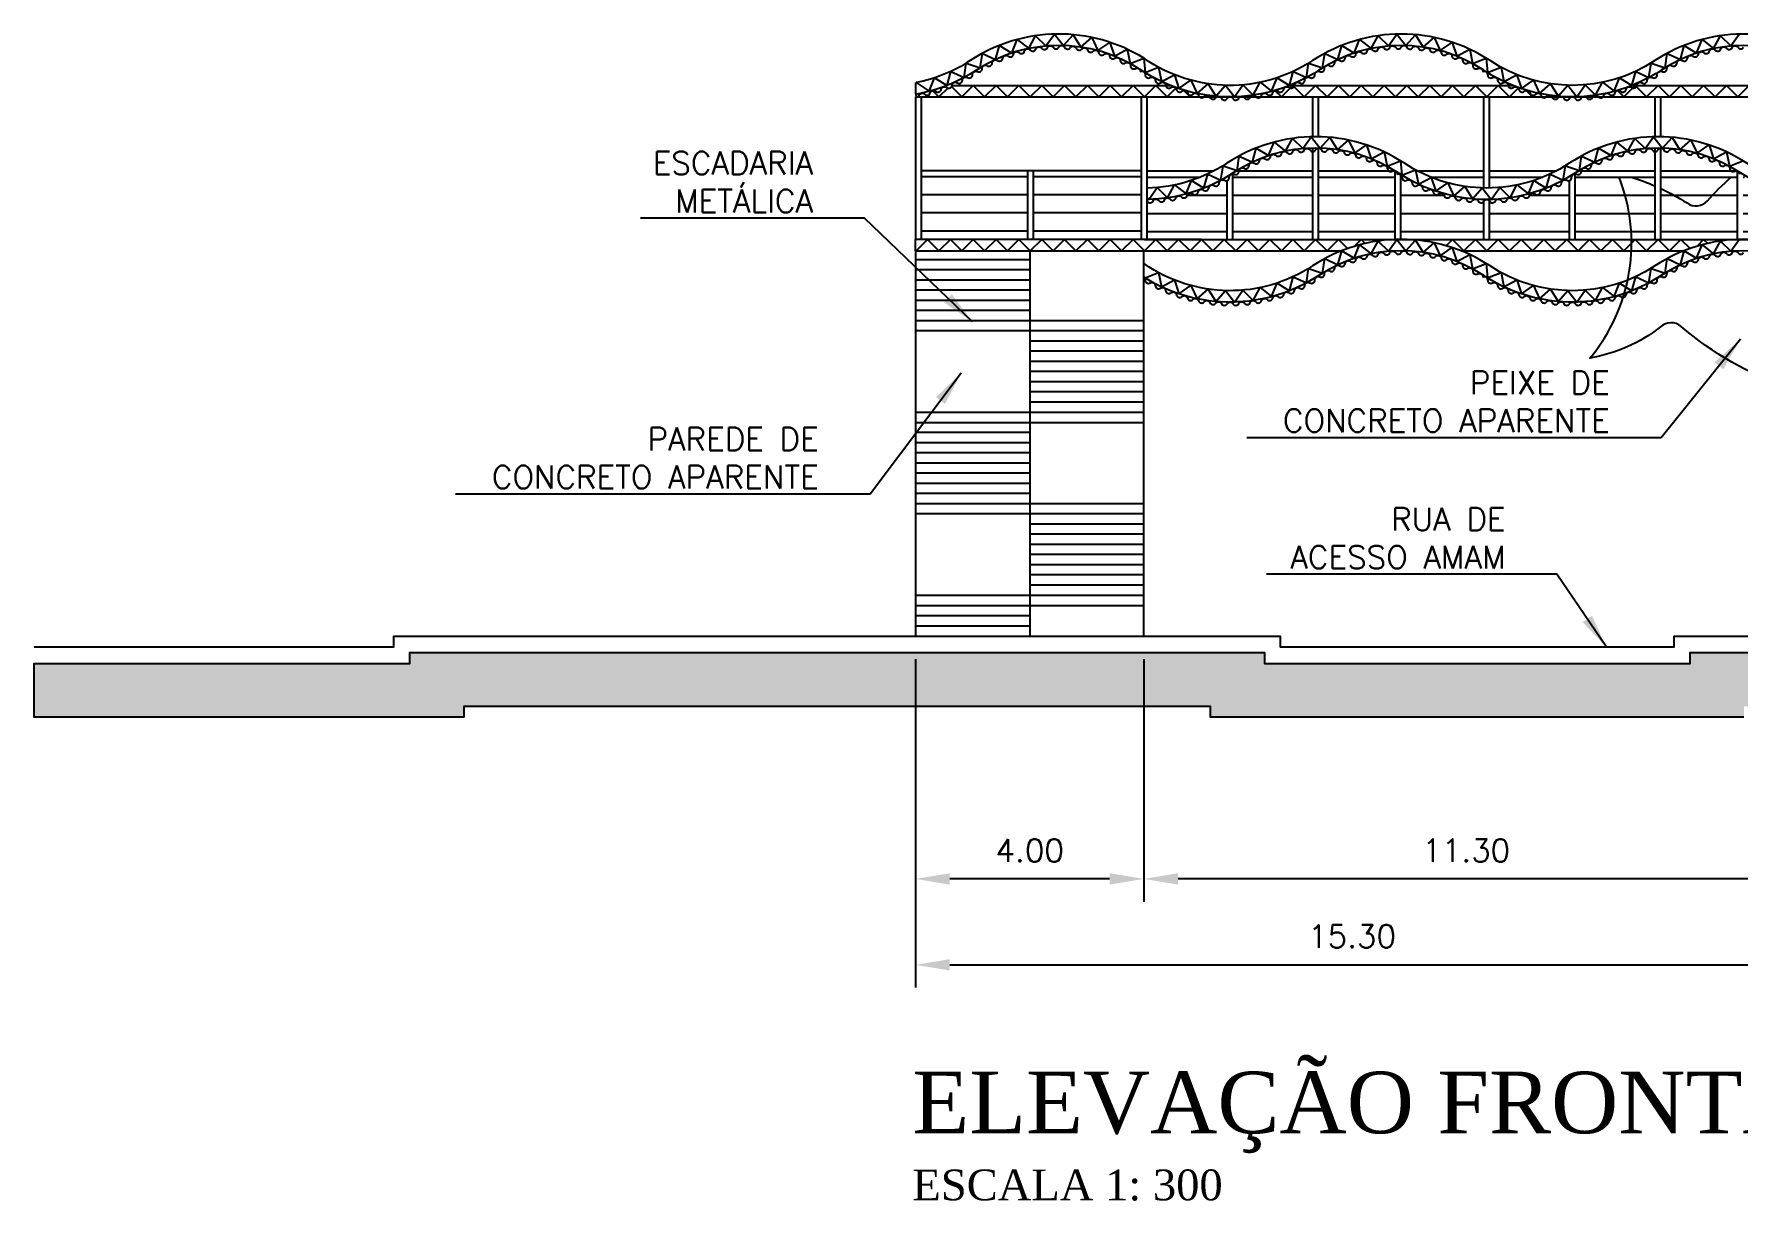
# Model space of a CAD drawing. Header units: millimetres. Extents: x 462 to 740, y -508 to -73.
# Drawn here: x 615.81 to 645.67, y -507.55 to -487.09 of the extents above; entities that cross this region are included whole.
import ezdxf

# ---------------------------------------------------------------- set-up
doc = ezdxf.new("R2010")
doc.units = ezdxf.units.MM
doc.header["$LTSCALE"] = 0.1
doc.header["$PDMODE"] = 3
doc.header["$PDSIZE"] = 0.005
for name, color, linetype in [('azul-claro', 130, 'Continuous'), ('COTAS', 6, 'Continuous'), ('nivel', 1, 'Continuous'), ('ondas-claras', 130, 'Continuous'), ('ondas-escuras', 160, 'Continuous'), ('Parede alta', 5, 'Continuous'), ('Texto', 2, 'Continuous')]:
    doc.layers.add(name, color=color, linetype=linetype)
doc.styles.add('RO-00', font='romans.shx')
doc.dimstyles.new('COTAS-300', dxfattribs={"dimscale": 0, "dimtxt": 0.4, "dimasz": 0.6, "dimexe": 0.4, "dimexo": 0.4, "dimgap": 0.3, "dimtad": 1, "dimzin": 1, "dimdsep": 46, "dimtxsty": 'RO-00', "dimcen": 2.5, "dimclrd": 6, "dimclre": 6, "dimclrt": 2, "dimadec": 0, "dimazin": 0, "dimtfac": 1, "dimtmove": 2, "dimatfit": 2, "dimfxl": 1, "dimtolj": 1, "dimtzin": 0, "dimarcsym": 0})

# ---------------------------------------------------------------- blocks, each defined once
blk = doc.blocks.new('*D64')
at = {"layer": 'COTAS', "color": 6, "lineweight": -2}
for p, q in [((635.26, -498.052), (635.26, -502.303)), ((646.558, -498.052), (646.558, -502.303)), ((645.958, -501.903), (635.86, -501.903))]:
    blk.add_line(p, q, dxfattribs=at)
at = {"layer": 'COTAS', "color": 6}
for points in [[(635.86, -501.803), (635.86, -502.003), (635.26, -501.903)], [(645.958, -501.803), (645.958, -502.003), (646.558, -501.903)]]:
    blk.add_solid(points, dxfattribs=at)
at = {"layer": 'Defpoints', "color": 0}
for p in [(635.26, -497.652), (646.558, -497.652), (635.26, -501.903)]:
    blk.add_point(p, dxfattribs=at)
at = {"layer": 'COTAS', "color": 2, "insert": (640.909, -501.403), "char_height": 0.4, "attachment_point": 5, "style": 'RO-00'}
blk.add_mtext('\\A1;11.30', dxfattribs=at)
blk = doc.blocks.new('*D65')
at = {"layer": 'COTAS', "color": 6, "lineweight": -2}
for p, q in [((631.26, -498.052), (631.26, -502.303)), ((635.26, -498.052), (635.26, -502.303)), ((634.66, -501.903), (631.86, -501.903))]:
    blk.add_line(p, q, dxfattribs=at)
at = {"layer": 'COTAS', "color": 6}
for points in [[(631.86, -501.803), (631.86, -502.003), (631.26, -501.903)], [(634.66, -501.803), (634.66, -502.003), (635.26, -501.903)]]:
    blk.add_solid(points, dxfattribs=at)
at = {"layer": 'Defpoints', "color": 0}
for p in [(631.26, -497.652), (635.26, -497.652), (631.26, -501.903)]:
    blk.add_point(p, dxfattribs=at)
at = {"layer": 'COTAS', "color": 2, "insert": (633.26, -501.403), "char_height": 0.4, "attachment_point": 5, "style": 'RO-00'}
blk.add_mtext('\\A1;4.00', dxfattribs=at)
blk = doc.blocks.new('*D68')
at = {"layer": 'COTAS', "color": 6, "lineweight": -2}
for p, q in [((631.26, -501.404), (631.26, -503.809)), ((646.558, -501.404), (646.558, -503.809)), ((631.86, -503.409), (645.958, -503.409))]:
    blk.add_line(p, q, dxfattribs=at)
at = {"layer": 'COTAS', "color": 6}
for points in [[(631.86, -503.309), (631.86, -503.509), (631.26, -503.409)], [(645.958, -503.309), (645.958, -503.509), (646.558, -503.409)]]:
    blk.add_solid(points, dxfattribs=at)
at = {"layer": 'Defpoints', "color": 0}
for p in [(631.26, -501.004), (646.558, -501.004), (646.558, -503.409)]:
    blk.add_point(p, dxfattribs=at)
at = {"layer": 'COTAS', "color": 2, "insert": (638.909, -502.909), "char_height": 0.4, "attachment_point": 5, "style": 'RO-00'}
blk.add_mtext('\\A1;15.30', dxfattribs=at)

msp = doc.modelspace()

# ---------------------------------------------------------------- hatches: boundary and pattern name
h = msp.add_hatch()
h.set_pattern_fill('LINE', color=256, scale=0.1, style=0)
h.paths.add_polyline_path([(633.22, -489.489), (631.36, -489.489), (631.36, -490.689), (633.22, -490.689)])
h.paths.add_polyline_path([(635.22, -489.489), (633.32, -489.489), (633.32, -490.689), (635.22, -490.689)])
h = msp.add_hatch()
h.set_pattern_fill('LINE', color=256, scale=0.1, style=0)
h.set_pattern_definition([(0, (13.8689, 31.7374), (0, 0.3175), [])])
h.paths.add_polyline_path([(636.489, -489.489), (635.32, -489.489), (635.32, -489.788, 0.116451)])
h.paths.add_polyline_path([(636.72, -489.657, -0.237937), (636.669, -489.652, 0.268983), (636.611, -489.65), (636.611, -489.65, 0.268989), (636.581, -489.7, -0.610099), (636.49, -489.745, 0.268989), (636.433, -489.739), (636.433, -489.739, 0.268983), (636.399, -489.786, -0.6101), (636.305, -489.824, 0.268983), (636.248, -489.814), (636.248, -489.814, 0.268989), (636.211, -489.859, -0.610099), (636.115, -489.891, 0.26899), (636.058, -489.877), (636.058, -489.877, 0.268984), (636.018, -489.919, -0.6101), (635.92, -489.943, 0.579938), (635.822, -489.964, -0.610099), (635.722, -489.982, 0.579938), (635.623, -489.996, -0.6101), (635.522, -490.007, 0.579938), (635.422, -490.014, -0.610099), (635.321, -490.018, 0.001454), (635.32, -490.018), (635.32, -490.689), (636.72, -490.689)])
h.paths.add_polyline_path([(638.22, -489.489), (636.927, -489.489, 0.020521), (636.927, -489.493, -0.5853), (636.842, -489.547, 0.098516), (636.82, -489.541), (636.82, -490.689), (638.22, -490.689)])
h.paths.add_polyline_path([(639.665, -489.491, 0.024038), (639.66, -489.489), (639.624, -489.489, 0.049924), (639.614, -489.493, -0.312343), (639.548, -489.489), (638.32, -489.489), (638.32, -490.689), (639.665, -490.689)])
h.paths.add_polyline_path([(641.22, -490.018, 0.001448), (641.22, -490.018, -0.6101), (641.119, -490.014, 0.579938), (641.019, -490.007, -0.610099), (640.918, -489.996, 0.579938), (640.819, -489.982, -0.6101), (640.719, -489.964, 0.579938), (640.621, -489.943, -0.610099), (640.523, -489.919, 0.579938), (640.426, -489.891, -0.6101), (640.33, -489.859, 0.579938), (640.236, -489.824, -0.610099), (640.142, -489.786, 0.579938), (640.051, -489.745, -0.6101), (639.96, -489.7, 0.579938), (639.872, -489.652, -0.610099), (639.784, -489.601, 0.222137), (639.765, -489.555), (639.765, -490.689), (641.22, -490.689)])
h.paths.add_polyline_path([(641.22, -489.489), (640.052, -489.489, 0.116451), (641.22, -489.788)])
h = msp.add_hatch()
h.set_pattern_fill('LINE', color=256, scale=0.1, style=0)
h.set_pattern_definition([(0, (19.8689, 31.7374), (0, 0.3175), [])])
h.paths.add_polyline_path([(642.489, -489.489), (641.32, -489.489), (641.32, -489.788, 0.116451)])
h.paths.add_polyline_path([(642.72, -489.657, -0.237937), (642.669, -489.652, 0.268983), (642.611, -489.65), (642.611, -489.65, 0.268989), (642.581, -489.7, -0.610099), (642.49, -489.745, 0.268989), (642.433, -489.739), (642.433, -489.739, 0.268983), (642.399, -489.786, -0.6101), (642.305, -489.824, 0.268983), (642.248, -489.814), (642.248, -489.814, 0.268989), (642.211, -489.859, -0.610099), (642.115, -489.891, 0.26899), (642.058, -489.877), (642.058, -489.877, 0.268984), (642.018, -489.919, -0.6101), (641.92, -489.943, 0.579938), (641.822, -489.964, -0.610099), (641.722, -489.982, 0.579938), (641.623, -489.996, -0.6101), (641.522, -490.007, 0.579938), (641.422, -490.014, -0.610099), (641.321, -490.018, 0.001454), (641.32, -490.018), (641.32, -490.689), (642.72, -490.689)])
h.paths.add_polyline_path([(644.22, -489.489), (642.927, -489.489, 0.020521), (642.927, -489.493, -0.5853), (642.842, -489.547, 0.098516), (642.82, -489.541), (642.82, -490.689), (644.22, -490.689)])
h.paths.add_polyline_path([(645.665, -489.491, 0.024038), (645.66, -489.489), (645.624, -489.489, 0.049924), (645.614, -489.493, -0.312343), (645.548, -489.489), (644.32, -489.489), (644.32, -490.689), (645.665, -490.689)])
h.paths.add_polyline_path([(647.22, -490.018, 0.001448), (647.22, -490.018, -0.6101), (647.119, -490.014, 0.579938), (647.019, -490.007, -0.610099), (646.918, -489.996, 0.579938), (646.819, -489.982, -0.6101), (646.719, -489.964, 0.579938), (646.621, -489.943, -0.610099), (646.523, -489.919, 0.579938), (646.426, -489.891, -0.6101), (646.33, -489.859, 0.579938), (646.236, -489.824, -0.610099), (646.142, -489.786, 0.579938), (646.051, -489.745, -0.6101), (645.96, -489.7, 0.579938), (645.872, -489.652, -0.610099), (645.784, -489.601, 0.222137), (645.765, -489.555), (645.765, -490.689), (647.22, -490.689)])
h.paths.add_polyline_path([(647.22, -489.489), (646.052, -489.489, 0.116451), (647.22, -489.788)])
at = {"layer": 'Parede alta'}
msp.add_hatch(color=256, dxfattribs=at).paths.add_polyline_path([(615.813, -498.124), (622.397, -498.124), (622.397, -497.935), (637.373, -497.935), (637.373, -498.124), (639.075, -498.124), (644.831, -498.124), (644.831, -497.935), (653.026, -497.935), (653.026, -498.124), (665.693, -498.124), (665.693, -497.935), (690.531, -497.935), (710.726, -497.935), (710.726, -498.124), (722.993, -498.124), (722.993, -497.935), (730.926, -497.935), (730.926, -498.124), (739.642, -498.124), (739.642, -499.068), (729.982, -499.068), (729.982, -498.879), (723.937, -498.879), (723.937, -499.068), (709.782, -499.068), (709.782, -498.879), (690.531, -498.879), (666.637, -498.879), (666.637, -499.068), (652.082, -499.068), (652.082, -498.879), (645.775, -498.879), (645.775, -499.068), (639.075, -499.068), (636.429, -499.068), (636.429, -498.879), (623.341, -498.879), (623.341, -499.068), (615.813, -499.068)])

# ---------------------------------------------------------------- linework, layer by layer
for p, q in [((631.26, -487.941), (631.26, -488.144)), ((631.558, -488.077), (631.67, -488.189)), ((631.824, -488.035), (631.67, -488.189)), ((631.891, -488.009), (632.07, -488.189)), ((631.898, -487.989), (635.726, -487.989)), ((632.27, -487.989), (632.07, -488.189)), ((632.27, -487.989), (632.47, -488.189)), ((632.67, -487.989), (632.47, -488.189)), ((632.67, -487.989), (632.87, -488.189)), ((633.07, -487.989), (632.87, -488.189)), ((633.07, -487.989), (633.27, -488.189)), ((633.47, -487.989), (633.27, -488.189)), ((633.47, -487.989), (633.67, -488.189)), ((633.87, -487.989), (633.67, -488.189)), ((633.87, -487.989), (634.07, -488.189)), ((634.27, -487.989), (634.07, -488.189)), ((634.27, -487.989), (634.47, -488.189)), ((634.67, -487.989), (634.47, -488.189)), ((634.67, -487.989), (634.87, -488.189)), ((635.07, -487.989), (634.87, -488.189)), ((635.07, -487.989), (635.27, -488.189)), ((635.47, -487.989), (635.27, -488.189)), ((635.47, -487.989), (635.67, -488.189)), ((635.831, -488.028), (635.67, -488.189)), ((635.948, -488.066), (636.07, -488.189)), ((637.558, -488.077), (637.67, -488.189)), ((637.87, -487.989), (637.67, -488.189)), ((637.814, -487.989), (641.27, -487.989)), ((637.87, -487.989), (638.07, -488.189)), ((638.27, -487.989), (638.07, -488.189)), ((638.27, -487.989), (638.47, -488.189)), ((638.67, -487.989), (638.47, -488.189)), ((638.67, -487.989), (638.87, -488.189)), ((639.07, -487.989), (638.87, -488.189)), ((639.07, -487.989), (639.27, -488.189)), ((639.47, -487.989), (639.27, -488.189)), ((639.47, -487.989), (639.67, -488.189)), ((639.87, -487.989), (639.67, -488.189)), ((639.87, -487.989), (640.07, -488.189)), ((640.27, -487.989), (640.07, -488.189)), ((640.27, -487.989), (640.47, -488.189)), ((640.67, -487.989), (640.47, -488.189)), ((640.67, -487.989), (640.87, -488.189)), ((641.07, -487.989), (640.87, -488.189)), ((641.07, -487.989), (641.27, -488.189)), ((641.27, -487.989), (641.726, -487.989)), ((641.47, -487.989), (641.27, -488.189)), ((641.47, -487.989), (641.67, -488.189)), ((641.831, -488.028), (641.67, -488.189)), ((641.948, -488.066), (642.07, -488.189)), ((643.558, -488.077), (643.67, -488.189)), ((643.87, -487.989), (643.67, -488.189)), ((643.814, -487.989), (647.27, -487.989)), ((643.87, -487.989), (644.07, -488.189)), ((644.27, -487.989), (644.07, -488.189)), ((644.27, -487.989), (644.47, -488.189)), ((644.67, -487.989), (644.47, -488.189)), ((644.67, -487.989), (644.87, -488.189)), ((645.07, -487.989), (644.87, -488.189)), ((645.07, -487.989), (645.27, -488.189)), ((645.47, -487.989), (645.27, -488.189)), ((645.47, -487.989), (645.67, -488.189)), ((645.87, -487.989), (645.67, -488.189)), ((631.26, -488.189), (631.26, -490.689)), ((631.27, -488.189), (641.27, -488.189)), ((631.36, -488.189), (631.36, -490.689)), ((635.22, -490.689), (635.22, -488.189)), ((635.32, -490.689), (635.32, -488.189)), ((638.22, -488.889), (638.22, -488.189)), ((638.32, -488.889), (638.32, -488.189)), ((641.22, -489.788), (641.22, -488.189)), ((641.27, -488.189), (647.27, -488.189)), ((641.32, -489.788), (641.32, -488.189)), ((644.22, -488.889), (644.22, -488.189)), ((644.32, -488.889), (644.32, -488.189)), ((638.22, -490.689), (638.22, -489.089)), ((638.32, -490.689), (638.32, -489.089)), ((644.22, -490.689), (644.22, -489.089)), ((644.32, -490.689), (644.32, -489.089)), ((635.22, -489.489), (631.36, -489.489)), ((633.22, -489.489), (633.22, -490.689)), ((633.32, -489.489), (633.32, -490.689)), ((635.32, -489.489), (636.489, -489.489)), ((636.72, -490.689), (636.72, -489.657)), ((636.82, -490.689), (636.82, -489.541)), ((636.878, -489.489), (638.22, -489.489)), ((638.32, -489.489), (639.663, -489.489)), ((639.665, -490.689), (639.665, -489.491)), ((639.765, -490.689), (639.765, -489.555)), ((640.052, -489.489), (641.22, -489.489)), ((641.32, -489.489), (642.489, -489.489)), ((642.72, -490.689), (642.72, -489.657)), ((642.82, -490.689), (642.82, -489.541)), ((642.878, -489.489), (644.22, -489.489)), ((644.32, -489.489), (645.663, -489.489)), ((645.665, -490.689), (645.665, -489.491)), ((641.22, -490.689), (641.22, -489.988)), ((641.32, -490.689), (641.32, -489.988)), ((631.26, -490.889), (631.26, -490.689)), ((636.27, -490.689), (631.27, -490.689)), ((631.47, -490.689), (631.27, -490.889)), ((631.47, -490.689), (631.67, -490.889)), ((631.87, -490.689), (631.67, -490.889)), ((631.87, -490.689), (632.07, -490.889)), ((632.27, -490.689), (632.07, -490.889)), ((632.27, -490.689), (632.47, -490.889)), ((632.67, -490.689), (632.47, -490.889)), ((632.67, -490.689), (632.87, -490.889)), ((633.07, -490.689), (632.87, -490.889)), ((633.07, -490.689), (633.27, -490.889)), ((633.47, -490.689), (633.27, -490.889)), ((633.47, -490.689), (633.67, -490.889)), ((633.87, -490.689), (633.67, -490.889)), ((633.87, -490.689), (634.07, -490.889)), ((634.27, -490.689), (634.07, -490.889)), ((634.27, -490.689), (634.47, -490.889)), ((634.67, -490.689), (634.47, -490.889)), ((634.67, -490.689), (634.87, -490.889)), ((635.07, -490.689), (634.87, -490.889)), ((635.07, -490.689), (635.27, -490.889)), ((635.27, -490.689), (641.27, -490.689)), ((635.47, -490.689), (635.27, -490.889)), ((635.47, -490.689), (635.67, -490.889)), ((635.87, -490.689), (635.67, -490.889)), ((635.87, -490.689), (636.07, -490.889)), ((636.27, -490.689), (636.07, -490.889)), ((636.27, -490.689), (636.47, -490.889)), ((636.67, -490.689), (636.47, -490.889)), ((636.67, -490.689), (636.87, -490.889)), ((637.07, -490.689), (636.87, -490.889)), ((637.07, -490.689), (637.27, -490.889)), ((637.47, -490.689), (637.27, -490.889)), ((637.47, -490.689), (637.67, -490.889)), ((637.87, -490.689), (637.67, -490.889)), ((637.87, -490.689), (638.07, -490.889)), ((638.27, -490.689), (638.07, -490.889)), ((638.27, -490.689), (638.47, -490.889)), ((638.67, -490.689), (638.47, -490.889)), ((638.67, -490.689), (638.831, -490.849)), ((639.07, -490.689), (638.948, -490.811)), ((639.07, -490.689), (639.141, -490.76)), ((640.67, -490.689), (640.558, -490.801)), ((640.67, -490.689), (640.87, -490.889)), ((641.07, -490.689), (640.87, -490.889)), ((641.07, -490.689), (641.27, -490.889)), ((641.27, -490.689), (647.27, -490.689)), ((641.47, -490.689), (641.27, -490.889)), ((641.47, -490.689), (641.67, -490.889)), ((641.87, -490.689), (641.67, -490.889)), ((641.87, -490.689), (642.07, -490.889)), ((642.27, -490.689), (642.07, -490.889)), ((642.27, -490.689), (642.47, -490.889)), ((642.67, -490.689), (642.47, -490.889)), ((642.67, -490.689), (642.87, -490.889)), ((643.07, -490.689), (642.87, -490.889)), ((643.07, -490.689), (643.27, -490.889)), ((643.47, -490.689), (643.27, -490.889)), ((643.47, -490.689), (643.67, -490.889)), ((643.87, -490.689), (643.67, -490.889)), ((643.87, -490.689), (644.07, -490.889)), ((644.27, -490.689), (644.07, -490.889)), ((644.27, -490.689), (644.47, -490.889)), ((644.67, -490.689), (644.47, -490.889)), ((644.67, -490.689), (644.831, -490.849)), ((645.07, -490.689), (644.948, -490.811)), ((645.07, -490.689), (645.141, -490.76)), ((631.27, -490.889), (638.726, -490.889)), ((640.814, -490.889), (641.27, -490.889)), ((641.27, -490.889), (644.726, -490.889))]:
    msp.add_line(p, q)
at = {"layer": 'azul-claro'}
for points in [[(635.27, -487.518, 0.293057), (632.215, -487.555, -0.09813), (631.27, -487.941, -0.09813)], [(641.326, -487.555, 0.3), (638.215, -487.555, -0.306916), (635.27, -487.518)], [(647.27, -487.518, 0.293057), (644.215, -487.555, -0.3), (641.326, -487.555, -0.292457)], [(631.27, -488.144, 1.355081), (631.322, -488.165, -0.586073), (631.42, -488.144, 0.603737), (631.518, -488.119, -0.586073), (631.615, -488.091, 0.603753), (631.711, -488.059, -0.586073), (631.805, -488.025, 0.603737), (631.899, -487.986, -0.586073), (631.991, -487.945, 0.603753), (632.081, -487.9, -0.586073), (632.17, -487.852, 0.603737), (632.257, -487.801, -0.586073), (632.342, -487.747, 0.5853), (632.427, -487.693, -0.604731), (632.515, -487.643, 0.5853), (632.604, -487.596, -0.604731), (632.695, -487.552, 0.5853), (632.787, -487.512, -0.604731), (632.881, -487.476, 0.5853), (632.977, -487.443, -0.604731), (633.073, -487.414, 0.5853), (633.171, -487.389, -0.604731), (633.269, -487.368, 0.5853), (633.369, -487.35, -0.604731), (633.469, -487.336, 0.5853), (633.569, -487.327, -0.604731), (633.67, -487.321, 0.5853), (633.77, -487.319, -0.604731), (633.871, -487.321, 0.5853), (633.972, -487.327, -0.604731), (634.072, -487.336, 0.5853), (634.172, -487.35, -0.604731), (634.272, -487.368, 0.5853), (634.37, -487.389, -0.604731), (634.468, -487.414, 0.5853), (634.564, -487.443, -0.604731), (634.66, -487.476, 0.5853), (634.754, -487.512, -0.604731), (634.846, -487.552, 0.5853), (634.937, -487.596, -0.604731), (635.026, -487.643, 0.5853), (635.114, -487.693, -0.604731), (635.199, -487.747, -0.354582), (635.27, -487.761)], [(635.215, -487.722, 0.3), (632.326, -487.722, -0.101594), (631.27, -488.144, -0.101594)], [(641.215, -487.722, 0.3), (638.326, -487.722, -0.3), (635.215, -487.722)], [(635.27, -487.761, -0.191661), (635.284, -487.801, 0.603753), (635.371, -487.852, -0.586073), (635.46, -487.9, 0.603737), (635.55, -487.945, -0.586073), (635.642, -487.986, 0.603753), (635.736, -488.025, -0.586073), (635.83, -488.059, 0.603737), (635.926, -488.091, -0.586073), (636.023, -488.119, 0.603753), (636.121, -488.144, -0.586073), (636.219, -488.165, 0.603737), (636.318, -488.183, -0.586073), (636.418, -488.197, 0.603753), (636.519, -488.208, -0.586073), (636.619, -488.215, 0.603737), (636.72, -488.218, -0.586073), (636.821, -488.218, 0.603753), (636.922, -488.215, -0.586073), (637.022, -488.208, 0.603737), (637.123, -488.197, -0.586073), (637.222, -488.183, 0.603753), (637.322, -488.165, -0.586073), (637.42, -488.144, 0.603737), (637.518, -488.119, -0.586073), (637.615, -488.091, 0.603753), (637.711, -488.059, -0.586073), (637.805, -488.025, 0.603737), (637.899, -487.986, -0.586073), (637.991, -487.945, 0.603753), (638.081, -487.9, -0.586073), (638.17, -487.852, 0.603737), (638.257, -487.801, -0.586073), (638.342, -487.747, 0.5853), (638.427, -487.693, -0.604731), (638.515, -487.643, 0.5853), (638.604, -487.596, -0.604731), (638.695, -487.552, 0.5853), (638.787, -487.512, -0.604731), (638.881, -487.476, 0.5853), (638.977, -487.443, -0.604731), (639.073, -487.414, 0.5853), (639.171, -487.389, -0.604731), (639.269, -487.368, 0.5853), (639.369, -487.35, -0.604731), (639.469, -487.336, 0.5853), (639.569, -487.327, -0.604731), (639.67, -487.321, 0.5853), (639.77, -487.319, -0.604731), (639.871, -487.321, 0.5853), (639.972, -487.327, -0.604731), (640.072, -487.336, 0.5853), (640.172, -487.35, -0.604731), (640.272, -487.368, 0.5853), (640.37, -487.389, -0.604731), (640.468, -487.414, 0.5853), (640.564, -487.443, -0.604731), (640.66, -487.476, 0.5853), (640.754, -487.512, -0.604731), (640.846, -487.552, 0.5853), (640.937, -487.596, -0.604731), (641.026, -487.643, 0.5853), (641.114, -487.693, -0.604731), (641.199, -487.747, -0.354582), (641.27, -487.761, -0.354582)], [(647.27, -487.758, -0.005791), (647.215, -487.722, 0.3), (644.326, -487.722, -0.3), (641.215, -487.722)], [(641.27, -487.761, -0.191661), (641.284, -487.801, 0.603753), (641.371, -487.852, -0.586073), (641.46, -487.9, 0.603737), (641.55, -487.945, -0.586073), (641.642, -487.986, 0.603753), (641.736, -488.025, -0.586073), (641.83, -488.059, 0.603737), (641.926, -488.091, -0.586073), (642.023, -488.119, 0.603753), (642.121, -488.144, -0.586073), (642.219, -488.165, 0.603737), (642.318, -488.183, -0.586073), (642.418, -488.197, 0.603753), (642.519, -488.208, -0.586073), (642.619, -488.215, 0.603737), (642.72, -488.218, -0.586073), (642.821, -488.218, 0.603753), (642.922, -488.215, -0.586073), (643.022, -488.208, 0.603737), (643.123, -488.197, -0.586073), (643.222, -488.183, 0.603753), (643.322, -488.165, -0.586073), (643.42, -488.144, 0.603737), (643.518, -488.119, -0.586073), (643.615, -488.091, 0.603753), (643.711, -488.059, -0.586073), (643.805, -488.025, 0.603737), (643.899, -487.986, -0.586073), (643.991, -487.945, 0.603753), (644.081, -487.9, -0.586073), (644.17, -487.852, 0.603737), (644.257, -487.801, -0.586073), (644.342, -487.747, 0.5853), (644.427, -487.693, -0.604731), (644.515, -487.643, 0.5853), (644.604, -487.596, -0.604731), (644.695, -487.552, 0.5853), (644.787, -487.512, -0.604731), (644.881, -487.476, 0.5853), (644.977, -487.443, -0.604731), (645.073, -487.414, 0.5853), (645.171, -487.389, -0.604731), (645.269, -487.368, 0.5853), (645.369, -487.35, -0.604731), (645.469, -487.336, 0.5853), (645.569, -487.327, -0.604731), (645.67, -487.321, 0.5853), (645.77, -487.319, -0.604731)]]:
    msp.add_lwpolyline(points, format="xyb", dxfattribs=at)
for points in [[(631.27, -487.941), (631.499, -488.093), (631.594, -487.856), (631.812, -487.99), (631.879, -487.743), (632.11, -487.851), (632.148, -487.598), (632.393, -487.679), (632.431, -487.427), (632.662, -487.534), (632.729, -487.288), (632.947, -487.421), (633.042, -487.184), (633.242, -487.342), (633.364, -487.118), (633.545, -487.298), (633.692, -487.09), (633.851, -487.29), (634.021, -487.1), (634.155, -487.317), (634.347, -487.148), (634.455, -487.379), (634.664, -487.234), (634.745, -487.476), (634.97, -487.356), (635.022, -487.606), (635.259, -487.513), (635.281, -487.764)], [(635.281, -487.764), (635.519, -487.671), (635.571, -487.921), (635.796, -487.801), (635.876, -488.043), (636.086, -487.898), (636.194, -488.129), (636.386, -487.96), (636.52, -488.178), (636.69, -487.987), (636.849, -488.188), (636.996, -487.979), (637.177, -488.159), (637.299, -487.935), (637.499, -488.093), (637.594, -487.856), (637.812, -487.99), (637.879, -487.743), (638.11, -487.851), (638.148, -487.598), (638.393, -487.679), (638.431, -487.427), (638.662, -487.534), (638.729, -487.288), (638.947, -487.421), (639.042, -487.184), (639.242, -487.342), (639.364, -487.118), (639.545, -487.298), (639.692, -487.09), (639.851, -487.29), (640.021, -487.1), (640.155, -487.317), (640.347, -487.148), (640.455, -487.379), (640.664, -487.234), (640.745, -487.476), (640.97, -487.356), (641.022, -487.606), (641.259, -487.513), (641.281, -487.764)], [(641.281, -487.764), (641.519, -487.671), (641.571, -487.921), (641.796, -487.801), (641.876, -488.043), (642.086, -487.898), (642.194, -488.129), (642.386, -487.96), (642.52, -488.178), (642.69, -487.987), (642.849, -488.188), (642.996, -487.979), (643.177, -488.159), (643.299, -487.935), (643.499, -488.093), (643.594, -487.856), (643.812, -487.99), (643.879, -487.743), (644.11, -487.851), (644.148, -487.598), (644.393, -487.679), (644.431, -487.427), (644.662, -487.534), (644.729, -487.288), (644.947, -487.421), (645.042, -487.184), (645.242, -487.342), (645.364, -487.118), (645.545, -487.298), (645.692, -487.09)]]:
    msp.add_lwpolyline(points, dxfattribs=at)
at = {"layer": 'nivel'}
for p, q in [((631.26, -490.889), (631.26, -497.652)), ((633.26, -491.045), (631.26, -491.045)), ((633.26, -490.889), (633.26, -497.652)), ((635.26, -497.652), (635.26, -490.889)), ((633.26, -491.224), (631.26, -491.224)), ((633.26, -491.402), (631.26, -491.402)), ((633.26, -491.58), (631.26, -491.58)), ((633.26, -491.758), (631.26, -491.758)), ((633.26, -491.937), (631.26, -491.937)), ((635.26, -492.115), (631.26, -492.115)), ((635.26, -492.293), (631.26, -492.293)), ((635.26, -492.472), (633.26, -492.472)), ((635.26, -492.65), (633.26, -492.65)), ((635.26, -492.828), (633.26, -492.828)), ((635.26, -493.006), (633.26, -493.006)), ((635.26, -493.185), (633.26, -493.185)), ((635.26, -493.363), (633.26, -493.363)), ((635.26, -493.541), (633.26, -493.541)), ((631.26, -493.72), (635.26, -493.72)), ((631.26, -493.898), (635.26, -493.898)), ((633.26, -494.076), (631.26, -494.076)), ((633.26, -494.255), (631.26, -494.255)), ((633.26, -494.433), (631.26, -494.433)), ((633.26, -494.611), (631.26, -494.611)), ((633.26, -494.789), (631.26, -494.789)), ((633.26, -494.968), (631.26, -494.968)), ((633.26, -495.146), (631.26, -495.146)), ((635.26, -495.324), (631.26, -495.324)), ((635.26, -495.503), (631.26, -495.503)), ((635.26, -495.681), (633.26, -495.681)), ((635.26, -495.859), (633.26, -495.859)), ((635.26, -496.037), (633.26, -496.037)), ((635.26, -496.216), (633.26, -496.216)), ((635.26, -496.394), (633.26, -496.394)), ((635.26, -496.572), (633.26, -496.572)), ((635.26, -496.751), (633.26, -496.751)), ((631.26, -496.929), (635.26, -496.929)), ((631.26, -497.107), (635.26, -497.107)), ((631.26, -497.286), (633.26, -497.286)), ((631.26, -497.464), (633.26, -497.464))]:
    msp.add_line(p, q, dxfattribs=at)
for points in [[(646.558, -493.28, -0.09904), (644.675, -492.215, 0.388279), (644.315, -492.225, -0.123518), (643.076, -492.771, 0.274759), (643.587, -489.598, 0.274759)], [(643.807, -489.598, -0.026825), (644.22, -489.753, -0.026825)], [(644.32, -489.799, -0.031836), (644.779, -490.051, 0.386511), (645.136, -490.013, -0.030233), (645.553, -489.598, -0.030233)]]:
    msp.add_lwpolyline(points, format="xyb", dxfattribs=at)
at = {"layer": 'ondas-claras'}
for points in [[(641.326, -491.155, 0.3), (638.215, -491.155, -0.306916), (635.27, -491.118)], [(647.326, -491.155, 0.3), (644.215, -491.155, -0.3), (641.326, -491.155)], [(641.27, -491.358, -0.005791), (641.215, -491.322, 0.3), (638.326, -491.322, -0.293699), (635.27, -491.358)], [(635.27, -491.361, -0.191661), (635.284, -491.401, 0.603753), (635.371, -491.452, -0.586073), (635.46, -491.5, 0.603737), (635.55, -491.545, -0.586073), (635.642, -491.586, 0.603753), (635.736, -491.625, -0.586073), (635.83, -491.659, 0.603737), (635.926, -491.691, -0.586073), (636.023, -491.719, 0.603753), (636.121, -491.744, -0.586073), (636.219, -491.765, 0.603737), (636.318, -491.783, -0.586073), (636.418, -491.797, 0.603753), (636.519, -491.808, -0.586073), (636.619, -491.815, 0.603737), (636.72, -491.818, -0.586073), (636.821, -491.818, 0.603753), (636.922, -491.815, -0.586073), (637.022, -491.808, 0.603737), (637.123, -491.797, -0.586073), (637.222, -491.783, 0.603753), (637.322, -491.765, -0.586073), (637.42, -491.744, 0.603737), (637.518, -491.719, -0.586073), (637.615, -491.691, 0.603753), (637.711, -491.659, -0.586073), (637.805, -491.625, 0.603737), (637.899, -491.586, -0.586073), (637.991, -491.545, 0.603753), (638.081, -491.5, -0.586073), (638.17, -491.452, 0.603737), (638.257, -491.401, -0.586073), (638.342, -491.347, 0.5853), (638.427, -491.293, -0.604731), (638.515, -491.243, 0.5853), (638.604, -491.196, -0.604731), (638.695, -491.152, 0.5853), (638.787, -491.112, -0.604731), (638.881, -491.076, 0.5853), (638.977, -491.043, -0.604731), (639.073, -491.014, 0.5853), (639.171, -490.989, -0.604731), (639.269, -490.968, 0.5853), (639.369, -490.95, -0.604731), (639.469, -490.936, 0.5853), (639.569, -490.927, -0.604731), (639.67, -490.921, 0.5853), (639.77, -490.919, -0.604731), (639.871, -490.921, 0.5853), (639.972, -490.927, -0.604731), (640.072, -490.936, 0.5853), (640.172, -490.95, -0.604731), (640.272, -490.968, 0.5853), (640.37, -490.989, -0.604731), (640.468, -491.014, 0.5853), (640.564, -491.043, -0.604731), (640.66, -491.076, 0.5853), (640.754, -491.112, -0.604731), (640.846, -491.152, 0.5853), (640.937, -491.196, -0.604731), (641.026, -491.243, 0.5853), (641.114, -491.293, -0.604731), (641.199, -491.347, -0.354582), (641.27, -491.361, -0.354582)], [(647.27, -491.358, -0.005791), (647.215, -491.322, 0.3), (644.326, -491.322, -0.293699), (641.27, -491.358)], [(641.27, -491.361, -0.191661), (641.284, -491.401, 0.603753), (641.371, -491.452, -0.586073), (641.46, -491.5, 0.603737), (641.55, -491.545, -0.586073), (641.642, -491.586, 0.603753), (641.736, -491.625, -0.586073), (641.83, -491.659, 0.603737), (641.926, -491.691, -0.586073), (642.023, -491.719, 0.603753), (642.121, -491.744, -0.586073), (642.219, -491.765, 0.603737), (642.318, -491.783, -0.586073), (642.418, -491.797, 0.603753), (642.519, -491.808, -0.586073), (642.619, -491.815, 0.603737), (642.72, -491.818, -0.586073), (642.821, -491.818, 0.603753), (642.922, -491.815, -0.586073), (643.022, -491.808, 0.603737), (643.123, -491.797, -0.586073), (643.222, -491.783, 0.603753), (643.322, -491.765, -0.586073), (643.42, -491.744, 0.603737), (643.518, -491.719, -0.586073), (643.615, -491.691, 0.603753), (643.711, -491.659, -0.586073), (643.805, -491.625, 0.603737), (643.899, -491.586, -0.586073), (643.991, -491.545, 0.603753), (644.081, -491.5, -0.586073), (644.17, -491.452, 0.603737), (644.257, -491.401, -0.586073), (644.342, -491.347, 0.5853), (644.427, -491.293, -0.604731), (644.515, -491.243, 0.5853), (644.604, -491.196, -0.604731), (644.695, -491.152, 0.5853), (644.787, -491.112, -0.604731), (644.881, -491.076, 0.5853), (644.977, -491.043, -0.604731), (645.073, -491.014, 0.5853), (645.171, -490.989, -0.604731), (645.269, -490.968, 0.5853), (645.369, -490.95, -0.604731), (645.469, -490.936, 0.5853), (645.569, -490.927, -0.604731), (645.67, -490.921, 0.5853), (645.77, -490.919, -0.604731)]]:
    msp.add_lwpolyline(points, format="xyb", dxfattribs=at)
for points in [[(635.281, -491.364), (635.519, -491.271), (635.571, -491.521), (635.796, -491.401), (635.876, -491.643), (636.086, -491.498), (636.194, -491.729), (636.386, -491.56), (636.52, -491.778), (636.69, -491.587), (636.849, -491.788), (636.996, -491.579), (637.177, -491.759), (637.299, -491.535), (637.499, -491.693), (637.594, -491.456), (637.812, -491.59), (637.879, -491.343), (638.11, -491.451), (638.148, -491.198), (638.393, -491.279), (638.431, -491.027), (638.662, -491.134), (638.729, -490.888), (638.947, -491.021), (639.042, -490.784), (639.242, -490.942), (639.364, -490.718), (639.545, -490.898), (639.692, -490.69), (639.851, -490.89), (640.021, -490.7), (640.155, -490.917), (640.347, -490.748), (640.455, -490.979), (640.664, -490.834), (640.745, -491.076), (640.97, -490.956), (641.022, -491.206), (641.259, -491.113), (641.281, -491.364)], [(641.281, -491.364), (641.519, -491.271), (641.571, -491.521), (641.796, -491.401), (641.876, -491.643), (642.086, -491.498), (642.194, -491.729), (642.386, -491.56), (642.52, -491.778), (642.69, -491.587), (642.849, -491.788), (642.996, -491.579), (643.177, -491.759), (643.299, -491.535), (643.499, -491.693), (643.594, -491.456), (643.812, -491.59), (643.879, -491.343), (644.11, -491.451), (644.148, -491.198), (644.393, -491.279), (644.431, -491.027), (644.662, -491.134), (644.729, -490.888), (644.947, -491.021), (645.042, -490.784), (645.242, -490.942), (645.364, -490.718), (645.545, -490.898), (645.692, -490.69)]]:
    msp.add_lwpolyline(points, dxfattribs=at)
at = {"layer": 'ondas-escuras'}
for points in [[(641.27, -489.789, -0.146769), (639.826, -489.355, 0.3), (636.715, -489.355, -0.141907), (635.32, -489.788, -0.141907)], [(647.27, -489.789, -0.146769), (645.826, -489.355, 0.3), (642.715, -489.355, -0.146769), (641.27, -489.789)], [(641.27, -489.989, -0.146769), (639.715, -489.522, 0.3), (636.826, -489.522, -0.142251), (635.32, -489.988, -0.142251)], [(635.32, -490.018, -0.003741), (635.321, -490.018, 0.603753), (635.422, -490.015, -0.586073), (635.522, -490.008, 0.603737), (635.623, -489.997, -0.586073), (635.722, -489.983, 0.603753), (635.822, -489.965, -0.586073), (635.92, -489.944, 0.603737), (636.018, -489.919, -0.586073), (636.115, -489.891, 0.603753), (636.211, -489.859, -0.586073), (636.305, -489.825, 0.603737), (636.399, -489.786, -0.586073), (636.491, -489.745, 0.603753), (636.581, -489.7, -0.586073), (636.67, -489.652, 0.603737), (636.757, -489.601, -0.586073), (636.842, -489.547, 0.5853), (636.927, -489.493, -0.604731), (637.015, -489.443, 0.5853), (637.104, -489.396, -0.604731), (637.195, -489.352, 0.5853), (637.287, -489.312, -0.604731), (637.381, -489.276, 0.5853), (637.477, -489.243, -0.604731), (637.573, -489.214, 0.5853), (637.671, -489.189, -0.604731), (637.769, -489.168, 0.5853), (637.869, -489.15, -0.604731), (637.969, -489.136, 0.5853), (638.069, -489.127, -0.604731), (638.17, -489.121, 0.5853), (638.27, -489.119, -0.604731), (638.371, -489.121, 0.5853), (638.472, -489.127, -0.604731), (638.572, -489.136, 0.5853), (638.672, -489.15, -0.604731), (638.772, -489.168, 0.5853), (638.87, -489.189, -0.604731), (638.968, -489.214, 0.5853), (639.064, -489.243, -0.604731), (639.16, -489.276, 0.5853), (639.254, -489.312, -0.604731), (639.346, -489.352, 0.5853), (639.437, -489.396, -0.604731), (639.526, -489.443, 0.5853), (639.614, -489.493, -0.604731), (639.699, -489.547, -0.586073), (639.784, -489.601, 0.603753), (639.871, -489.652, -0.586073), (639.96, -489.7, 0.603737), (640.05, -489.745, -0.586073), (640.142, -489.786, 0.603753), (640.236, -489.825, -0.586073), (640.33, -489.859, 0.603737), (640.426, -489.891, -0.586073), (640.523, -489.919, 0.603753), (640.621, -489.944, -0.586073), (640.719, -489.965, 0.603737), (640.818, -489.983, -0.586073), (640.918, -489.997, 0.603753), (641.019, -490.008, -0.586073), (641.119, -490.015, 0.603737), (641.22, -490.018, -0.271445), (641.27, -489.989)], [(647.27, -489.989, -0.146769), (645.715, -489.522, 0.3), (642.826, -489.522, -0.146769), (641.27, -489.989)], [(641.27, -489.989, -0.271445), (641.321, -490.018, 0.603753), (641.422, -490.015, -0.586073), (641.522, -490.008, 0.603737), (641.623, -489.997, -0.586073), (641.722, -489.983, 0.603753), (641.822, -489.965, -0.586073), (641.92, -489.944, 0.603737), (642.018, -489.919, -0.586073), (642.115, -489.891, 0.603753), (642.211, -489.859, -0.586073), (642.305, -489.825, 0.603737), (642.399, -489.786, -0.586073), (642.491, -489.745, 0.603753), (642.581, -489.7, -0.586073), (642.67, -489.652, 0.603737), (642.757, -489.601, -0.586073), (642.842, -489.547, 0.5853), (642.927, -489.493, -0.604731), (643.015, -489.443, 0.5853), (643.104, -489.396, -0.604731), (643.195, -489.352, 0.5853), (643.287, -489.312, -0.604731), (643.381, -489.276, 0.5853), (643.477, -489.243, -0.604731), (643.573, -489.214, 0.5853), (643.671, -489.189, -0.604731), (643.769, -489.168, 0.5853), (643.869, -489.15, -0.604731), (643.969, -489.136, 0.5853), (644.069, -489.127, -0.604731), (644.17, -489.121, 0.5853), (644.27, -489.119, -0.604731), (644.371, -489.121, 0.5853), (644.472, -489.127, -0.604731), (644.572, -489.136, 0.5853), (644.672, -489.15, -0.604731), (644.772, -489.168, 0.5853), (644.87, -489.189, -0.604731), (644.968, -489.214, 0.5853), (645.064, -489.243, -0.604731), (645.16, -489.276, 0.5853), (645.254, -489.312, -0.604731), (645.346, -489.352, 0.5853), (645.437, -489.396, -0.604731), (645.526, -489.443, 0.5853), (645.614, -489.493, -0.604731), (645.699, -489.547, -0.586073)]]:
    msp.add_lwpolyline(points, format="xyb", dxfattribs=at)
for points in [[(635.32, -489.952), (635.349, -489.988), (635.496, -489.779), (635.677, -489.959), (635.799, -489.735), (635.999, -489.893), (636.094, -489.656), (636.312, -489.79), (636.379, -489.543), (636.61, -489.651), (636.648, -489.398), (636.893, -489.479), (636.931, -489.227), (637.162, -489.334), (637.229, -489.088), (637.447, -489.221), (637.542, -488.984), (637.742, -489.142), (637.864, -488.918), (638.045, -489.098), (638.192, -488.89), (638.351, -489.09), (638.521, -488.9), (638.655, -489.117), (638.847, -488.948), (638.955, -489.179), (639.164, -489.034), (639.245, -489.276), (639.47, -489.156), (639.522, -489.406), (639.759, -489.313), (639.781, -489.564), (640.019, -489.471), (640.071, -489.721), (640.296, -489.601), (640.376, -489.843), (640.586, -489.698), (640.694, -489.929), (640.886, -489.76), (641.02, -489.978), (641.19, -489.787), (641.27, -489.889)], [(641.27, -489.889), (641.349, -489.988), (641.496, -489.779), (641.677, -489.959), (641.799, -489.735), (641.999, -489.893), (642.094, -489.656), (642.312, -489.79), (642.379, -489.543), (642.61, -489.651), (642.648, -489.398), (642.893, -489.479), (642.931, -489.227), (643.162, -489.334), (643.229, -489.088), (643.447, -489.221), (643.542, -488.984), (643.742, -489.142), (643.864, -488.918), (644.045, -489.098), (644.192, -488.89), (644.351, -489.09), (644.521, -488.9), (644.655, -489.117), (644.847, -488.948), (644.955, -489.179), (645.164, -489.034), (645.245, -489.276), (645.47, -489.156), (645.522, -489.406), (645.759, -489.313)]]:
    msp.add_lwpolyline(points, dxfattribs=at)
at = {"layer": 'Parede alta'}
for points in [[(739.642, -497.841), (731.209, -497.841), (731.209, -497.652), (722.709, -497.652), (722.709, -497.841), (711.009, -497.841), (711.009, -497.652), (690.531, -497.652), (665.409, -497.652), (665.409, -497.841), (653.309, -497.841), (653.309, -497.652), (644.547, -497.652), (644.547, -497.841), (639.075, -497.841), (637.656, -497.841), (637.656, -497.652), (622.113, -497.652), (622.113, -497.841), (615.813, -497.841)], [(645.775, -499.068), (639.075, -499.068), (636.429, -499.068), (636.429, -498.879), (623.341, -498.879), (623.341, -499.068), (615.813, -499.068), (615.813, -498.124), (622.397, -498.124), (622.397, -497.935), (637.373, -497.935), (637.373, -498.124), (639.075, -498.124), (644.831, -498.124), (644.831, -497.935), (653.026, -497.935)]]:
    msp.add_lwpolyline(points, dxfattribs=at)

# ---------------------------------------------------------------- texts
at = {"layer": 'COTAS', "color": 2, "char_height": 0.4, "attachment_point": 9, "style": 'RO-00'}
for s, insert in [('ESCADARIA \\PMETÁLICA', (629.466, -490.217)), ('PEIXE DE \\PCONCRETO APARENTE', (643.425, -494.067)), ('PAREDE DE \\PCONCRETO APARENTE', (629.562, -495.056)), ('RUA DE \\PACESSO AMAM', (641.599, -496.461))]:
    msp.add_mtext(s, dxfattribs=dict(at, insert=insert))
at = {"layer": 'Texto', "insert": (631.204, -505.282), "char_height": 1.08, "attachment_point": 1}
msp.add_mtext('{\\fTimes New Roman|b0|i0|c0|p18;ELEVAÇÃO FRONTAL (DIREÇÃO BAIRRO MORADA DO OURO)}', dxfattribs=at)
at = {"layer": 'Texto', "insert": (631.204, -506.998), "char_height": 0.54, "width": 9.80136, "attachment_point": 1}
msp.add_mtext('{\\fTimes New Roman|b0|i0|c0|p18;ESCALA 1: 300}', dxfattribs=at)

# ---------------------------------------------------------------- dimensions: what is measured, and where the dimension line sits
at = {"layer": 'COTAS'}
for base, p1, p2, picture, middle in [((631.26, -501.903), (635.26, -497.652), (631.26, -497.652), '*D65', (633.26, -501.403)), ((635.26, -501.903), (646.558, -497.652), (635.26, -497.652), '*D64', (640.909, -501.403)), ((646.558, -503.409), (631.26, -501.004), (646.558, -501.004), '*D68', (638.909, -502.909))]:
    dim = msp.add_linear_dim(base=base, p1=p1, p2=p2, dimstyle='COTAS-300', override={"dimscale": 1}, dxfattribs=at)
    dim.commit()
    dim.dimension.update_dxf_attribs({"geometry": picture, "text_midpoint": middle})

# ---------------------------------------------------------------- leaders
at = {"layer": 'COTAS', "annotation_type": 0, "has_hookline": 1, "hookline_direction": 1}
for points, text_width in [([(632.26, -492.137), (630.366, -490.317), (629.766, -490.317)], 3.029), ([(645.714, -492.437), (644.325, -494.167), (643.725, -494.167)], 6.362), ([(632.057, -493.035), (630.462, -495.156), (629.862, -495.156)], 6.362), ([(643.368, -497.841), (642.499, -496.561), (641.899, -496.561)], 4.19)]:
    msp.add_leader(points, dimstyle='COTAS-300', override={"dimscale": 1}, dxfattribs=dict(at, text_width=text_width))

doc.saveas('drawing.dxf')
